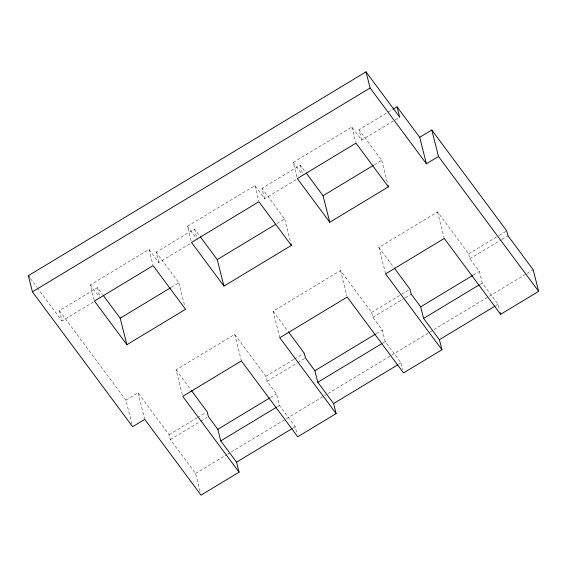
<?xml version="1.0" encoding="UTF-8"?>
<svg xmlns="http://www.w3.org/2000/svg" width="567" height="567" viewBox="0 0 567 567"><rect width="100%" height="100%" fill="white"/><g stroke="black" fill="none" stroke-linecap="round" stroke-linejoin="round"><path stroke-width="0.43" stroke-dasharray="2.83 2.13" d="M94.235 300.177L90.366 284.889L149.029 249.48L158.767 262.585L190.384 243.498M191.079 240.734L187.422 226.297L254.831 185.607L264.569 198.712L296.194 179.626M296.881 176.869L293.231 162.424L351.887 127.015L361.626 140.12L394.448 120.31M93.385 302.055L62.009 320.993L59.379 310.631L97.481 287.625L102.762 294.734M158.767 262.585L156.138 252.216L194.538 229.04L199.818 236.148M264.569 198.712L261.947 188.343L300.34 165.167L305.627 172.276M361.626 140.12L359.003 129.751L392.57 109.488M395.199 119.857L399.671 117.156M171.326 287.327L178.846 282.784L156.138 252.216M277.079 223.49L284.655 218.912L261.947 188.343M374.192 164.862L381.711 160.326L359.003 129.751M131.969 424.13L125.909 400.189L138.043 392.867L169.101 434.683L170.341 439.567L195.565 473.537L200.194 491.83M182.312 394.625L176.039 369.833L234.695 334.417L265.81 376.304L267.043 381.187L276.476 393.888L279.403 405.469L295.201 426.731L296.895 433.429M279.8 337.748L273.096 311.24L340.498 270.544L371.612 312.431L372.845 317.322L382.278 330.015L385.213 341.596L401.004 362.866L402.698 369.556M385.603 273.875L378.898 247.368L437.554 211.959L468.668 253.839L469.901 258.729L479.335 271.43L482.269 283.004L498.06 304.273L499.548 310.128M169.101 434.683L196.706 418.021M197.451 417.567L205.658 412.613M265.81 376.304L293.663 359.485M294.415 359.031L303.451 353.581M371.612 312.431L400.975 294.705M401.727 294.252L410.005 289.248M468.668 253.839L498.506 235.829M499.251 235.376L506.714 230.875M170.341 439.567L200.179 421.557M200.924 421.104L206.891 417.503M267.043 381.187L297.158 363.008M297.909 362.554L304.685 358.464M372.845 317.322L404.469 298.228M405.221 297.774L411.245 294.138M469.901 258.729L501.235 239.813M501.979 239.366L507.947 235.759M270.459 397.524L276.476 393.888M376.219 333.672L382.278 330.015M473.317 275.059L479.335 271.43M277.15 406.83L279.403 405.469M382.938 342.964L385.213 341.596M480.008 284.365L482.269 283.004M195.565 473.537L226.602 454.798M227.36 454.344L230.386 452.516M231.145 452.055L285.648 419.155M286.406 418.701L327.279 394.022M328.038 393.562L429.474 332.333M430.233 331.872L433.259 330.044M434.017 329.59L488.52 296.69M489.271 296.229L526.367 273.84M527.126 273.379L533.178 269.729M292.948 428.099L295.201 426.731M398.736 364.234L401.004 362.866M495.806 305.634L498.06 304.273M378.898 247.368L393.661 267.241M293.231 162.424L301.942 174.154M273.096 311.24L287.859 331.114M187.422 226.297L196.139 238.027M176.039 369.833L190.803 389.706M90.366 284.889L100.104 297.994M59.379 310.631L125.909 400.189M30.455 278.517L36.763 287.015M37.287 287.724L62.009 320.993M437.554 211.959L444.046 237.608M381.711 160.326L387.552 183.41M351.887 127.015L355.757 142.303M340.498 270.544L346.99 296.201M300.34 165.167L302.969 175.536M284.655 218.912L290.495 242.003M254.831 185.607L258.701 200.895M234.695 334.417L241.4 360.924M194.538 229.04L197.16 239.409M178.846 282.784L184.693 305.875M149.029 249.48L152.899 264.768M138.043 392.867L144.748 419.374M97.481 287.625L99.7 296.399"/><path stroke-width="0.85" d="M191.327 390.415L207.146 411.713L208.387 416.603L217.813 429.297L220.747 440.878L236.545 462.148L239.083 472.183L201.037 495.154L144.748 419.374L132.614 426.696L32.432 291.828L28.35 275.69L366.02 71.846L399.671 117.156L397.049 106.787L393.321 109.041M32.432 291.828L370.102 87.984L366.02 71.846M431.778 129.992L438.489 156.499L426.405 163.792L419.7 137.285L431.778 129.992L506.714 230.875L507.947 235.759L533.178 269.729L538.65 291.346L500.604 314.316L444.266 238.466L385.603 273.875L441.948 349.726L403.548 372.902L347.21 297.051L279.8 337.748L336.139 413.598L297.746 436.774L241.4 360.924L182.744 396.34L239.083 472.183M126.895 344.708L94.455 301.027L153.111 265.618L185.558 309.291L126.895 344.708L120.19 318.2L170.575 287.781M290.928 243.711L291.36 245.419L223.951 286.115L217.246 259.608L275.562 224.404M387.984 185.118L388.416 186.834L329.76 222.243L323.048 195.735L373.44 165.316M217.813 429.297L269.708 397.977M336.139 413.598L333.602 403.555L317.803 382.286L314.869 370.712L375.46 334.133M441.948 349.726L439.404 339.683L423.606 318.413L420.679 306.839L472.566 275.512M220.747 440.878L276.398 407.283M317.803 382.286L382.179 343.425M423.606 318.413L479.257 284.818M236.545 462.148L292.196 428.553M333.602 403.555L397.977 364.694M439.404 339.683L495.055 306.088M438.489 156.499L538.65 291.346M397.049 106.787L419.7 137.285M370.102 87.984L426.405 163.792M388.416 186.834L355.97 143.153L297.314 178.562L329.76 222.243M394.193 267.957L410.005 289.248L411.245 294.138L420.679 306.839M306.152 172.985L323.048 195.735M291.36 245.419L258.913 201.746L191.511 242.435L223.951 286.115M288.383 331.83L304.203 353.121L305.443 358.011L314.869 370.712M200.349 236.857L217.246 259.608M103.293 295.45L120.19 318.2M28.35 275.69L29.399 277.1M500.179 312.637L500.604 314.316"/></g></svg>
